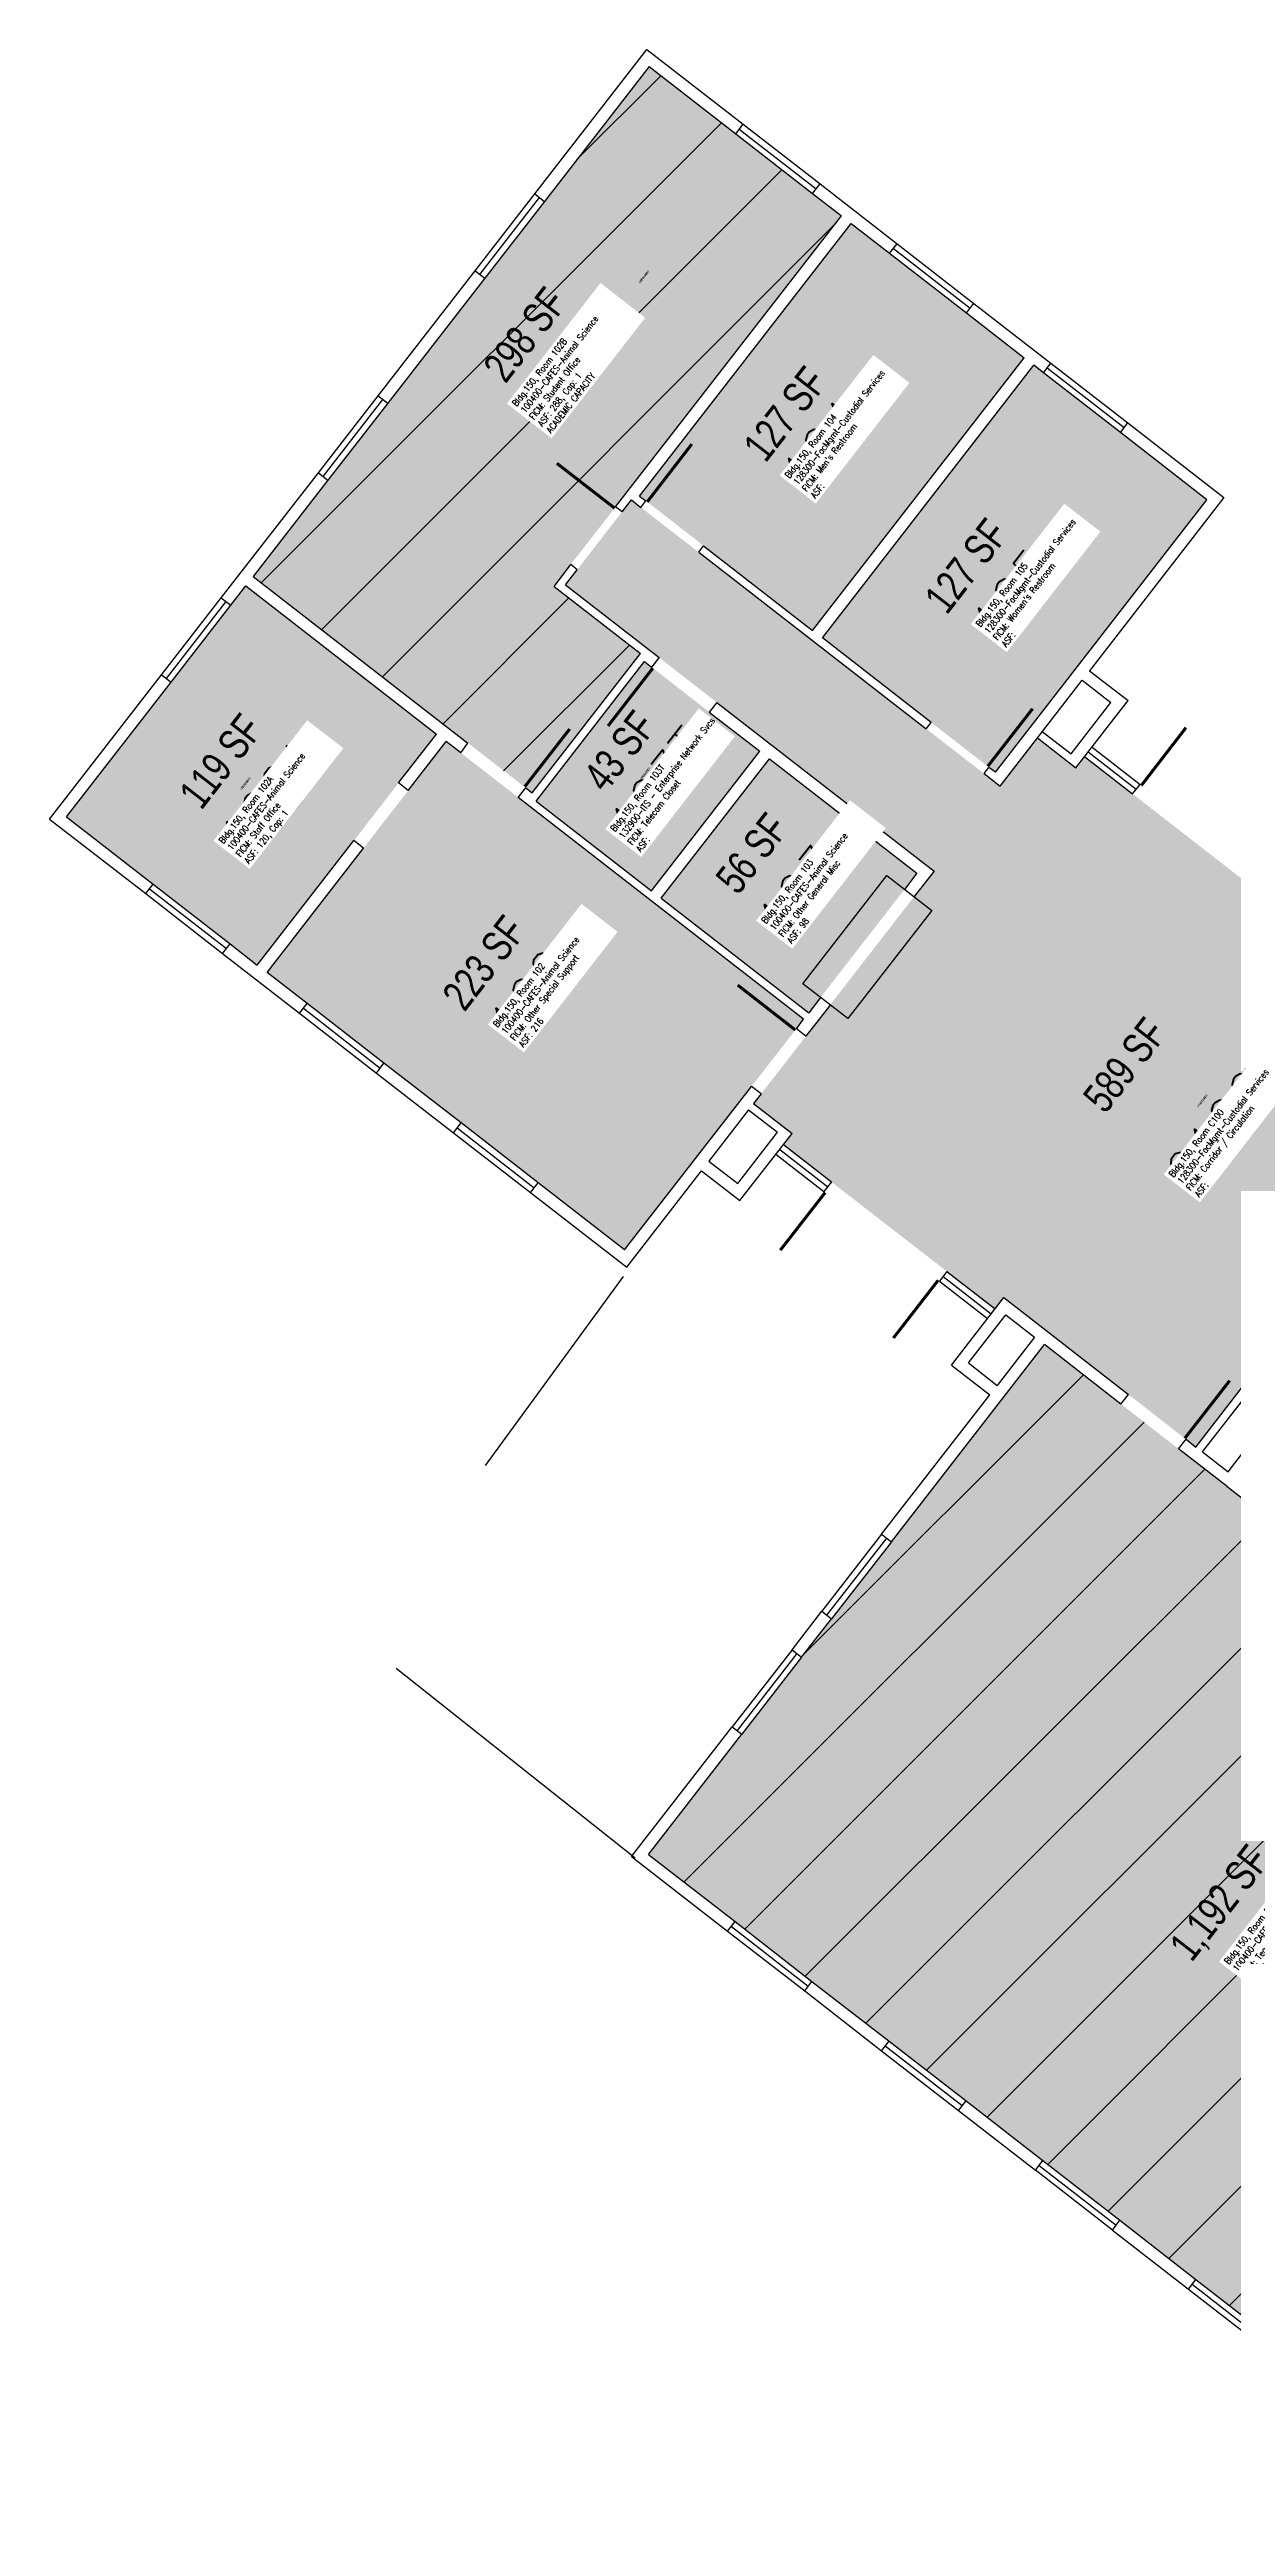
# Model space of a CAD drawing. Header units: inches. Extents: x 69146066 to 69148655, y 27723428 to 27725585.
# Drawn here: x 69146066 to 69146649, y 27724365 to 27725585 of the extents above; entities that cross this region are included whole.
import ezdxf
from ezdxf.enums import TextEntityAlignment as Align

# ---------------------------------------------------------------- set-up
doc = ezdxf.new("R2010")
doc.units = ezdxf.units.IN
doc.header["$LTSCALE"] = 100
doc.header["$MEASUREMENT"] = 0
doc.layers.get('0').update_dxf_attribs({"linetype": 'CONTINUOUS'})
for name, color, linetype in [('A-DOOR', 2, 'CONTINUOUS'), ('A-FLOR', 3, 'CONTINUOUS'), ('A-GLAZ', 1, 'CONTINUOUS'), ('A-IDEN-ICON', 4, 'CONTINUOUS'), ('A-IDEN-RNUM', 7, 'CONTINUOUS'), ('A-IDEN-SNUM', 4, 'CONTINUOUS'), ('A-IDEN-VNUM', 4, 'CONTINUOUS'), ('A-SITE', 3, 'CONTINUOUS'), ('A-WALL', 5, 'CONTINUOUS'), ('AREA-TEXT', 3, 'CONTINUOUS'), ('Rooms-Capacity', 4, 'CONTINUOUS'), ('Rooms-Category-Color', 7, 'CONTINUOUS'), ('Rooms-College-Color', 7, 'CONTINUOUS'), ('Rooms-Department-Color', 7, 'CONTINUOUS'), ('Rooms-Division-Color', 7, 'CONTINUOUS'), ('Rooms-Information', 7, 'CONTINUOUS')]:
    doc.layers.add(name, color=color, linetype=linetype)
doc.styles.add('AREA', font='arial.ttf', dxfattribs={"width": 0.75, "height": 12})
doc.styles.add('ROOMSNUMBER', font='txt', dxfattribs={"height": 1})
doc.styles.add('ROOMVNUMBER', font='simplex.shx', dxfattribs={"width": 0.85})
pattern_1 = [(45, (0, 0), (-26.516504294, 26.516504294), [])]

# ---------------------------------------------------------------- blocks, each defined once
blk = doc.blocks.new('CPMEN')
at = {"color": 0, "linetype": 'ByBlock', "const_width": 0.015}
for points in [[(0.055, 0.01), (0.055, 0.05), (0.015, 0.05)], [(0.0151, 0.0101), (0.055, 0.05)]]:
    blk.add_lwpolyline(points, dxfattribs=at)
blk.add_lwpolyline([(-0.0575, -0.02, 1), (0.0275, -0.02, 1)], format="xyb", close=True, dxfattribs=at)
blk = doc.blocks.new('CPWOMEN')
at = {"color": 0, "linetype": 'ByBlock', "const_width": 0.015}
blk.add_lwpolyline([(-0.0375, 0, 1), (0.0475, 0, 1)], format="xyb", close=True, dxfattribs=at)
for points in [[(0.005, -0.04), (0.005, -0.1)], [(-0.025, -0.07), (0.035, -0.07)]]:
    blk.add_lwpolyline(points, dxfattribs=at)

msp = doc.modelspace()

# ---------------------------------------------------------------- hatches: boundary and pattern name
at = {"layer": 'Rooms-Capacity'}
h = msp.add_hatch(dxfattribs=at)
h.set_pattern_fill('ANSI31', color=256, scale=300, style=0)
h.set_pattern_definition(pattern_1)
h.paths.add_polyline_path([(69146203, 27725373.1), (69146232.5, 27725411), (69146280.3, 27725472.6), (69146309.7, 27725510.5), (69146361.2, 27725576.9), (69146403.9, 27725543.8), (69146441.8, 27725514.3), (69146456, 27725503.3), (69146344.7, 27725359.9), (69146322.6, 27725331.5), (69146314.4, 27725320.8), (69146357, 27725287.7), (69146303.7, 27725219), (69146166.2, 27725325.7)])
h = msp.add_hatch(dxfattribs=at)
h.set_pattern_fill('ANSI31', color=256, scale=300, style=0)
h.set_pattern_definition(pattern_1)
h.paths.add_polyline_path([(69146668.6, 27724457.1), (69146706.6, 27724427.7), (69146744.5, 27724398.2), (69146787.5, 27724364.8), (69146809.6, 27724393.3), (69146853.7, 27724450.1), (69146982.5, 27724616), (69146792.9, 27724763.2), (69146764.5, 27724785.3), (69146730.5, 27724811.6), (69146702.1, 27724833.7), (69146646, 27724877.2), (69146622.1, 27724895.8), (69146593.7, 27724917.9), (69146556, 27724947.2), (69146480.6, 27724850), (69146451.1, 27724812.1), (69146436.4, 27724793.1), (69146407, 27724755.2), (69146361, 27724696), (69146403.6, 27724662.9), (69146441.5, 27724633.4), (69146479.5, 27724604), (69146517.4, 27724574.5), (69146555.3, 27724545.1), (69146593.2, 27724515.7), (69146630.7, 27724486.5)])
at = {"layer": 'Rooms-Category-Color', "true_color": 0xfa9ba3}
for points in [[(69146203, 27725373.1), (69146232.5, 27725411), (69146280.3, 27725472.6), (69146309.7, 27725510.5), (69146361.2, 27725576.9), (69146403.9, 27725543.8), (69146441.8, 27725514.3), (69146456, 27725503.3), (69146344.7, 27725359.9), (69146322.6, 27725331.5), (69146314.4, 27725320.8), (69146357, 27725287.7), (69146303.7, 27725219), (69146166.2, 27725325.7)], [(69146154.8, 27725144.7), (69146116.9, 27725174.1), (69146074.2, 27725207.2), (69146125.7, 27725273.6), (69146155.2, 27725311.5), (69146162.5, 27725321), (69146256.5, 27725248), (69146237.8, 27725223.9), (69146215.8, 27725195.5), (69146168.2, 27725134.2)]]:
    msp.add_hatch(color=241, dxfattribs=at).paths.add_polyline_path(points)
at = {"layer": 'Rooms-Category-Color', "true_color": 0xadadad}
for points in [[(69146479.7, 27725484.9), (69146517.6, 27725455.5), (69146546.1, 27725433.4), (69146441.8, 27725299.1), (69146388.1, 27725340.8), (69146359.7, 27725362.9), (69146356.5, 27725365.3), (69146460.8, 27725499.6)], [(69146593.5, 27725396.6), (69146555.5, 27725426), (69146550.8, 27725429.7), (69146446.6, 27725295.4), (69146500.3, 27725253.7), (69146528.7, 27725231.6), (69146531.9, 27725229.2), (69146636.1, 27725363.5)], [(69146680.1, 27725155.9), (69146656.4, 27725174.3), (69146599.5, 27725218.5), (69146575.8, 27725236.9), (69146571.5, 27725231.3), (69146552.6, 27725246.1), (69146534.2, 27725222.4), (69146526.3, 27725228.5), (69146497.8, 27725250.6), (69146385.7, 27725337.6), (69146357.2, 27725359.7), (69146352.5, 27725363.4), (69146347.9, 27725357.5), (69146325.8, 27725329), (69146320, 27725321.5), (69146366.2, 27725285.7), (69146394.6, 27725263.6), (69146501.7, 27725180.5), (69146491.8, 27725167.9), (69146450.4, 27725114.5), (69146438.5, 27725099.1), (69146416.4, 27725070.7), (69146412.7, 27725066), (69146431.7, 27725051.2), (69146427.4, 27725045.7), (69146451.1, 27725027.3), (69146508, 27724983.2), (69146531.7, 27724964.8), (69146536, 27724970.3), (69146597.4, 27724922.6), (69146625.8, 27724900.5), (69146630.7, 27724896.7), (69146656.5, 27724929.9), (69146672.3, 27724917.6), (69146723.8, 27724984), (69146708, 27724996.2), (69146711.7, 27725001), (69146757.5, 27724965.4), (69146787.9, 27725004.5), (69146809.9, 27725032.9), (69146816.4, 27725041.2), (69146724.8, 27725112.4), (69146735.8, 27725126.6), (69146710.5, 27725146.2), (69146699.5, 27725132), (69146675.8, 27725150.4)], [(69146415.8, 27725239.5), (69146359, 27725283.7), (69146305.6, 27725215), (69146362.5, 27725170.8)]]:
    msp.add_hatch(color=253, dxfattribs=at).paths.add_polyline_path(points)
at = {"layer": 'Rooms-Category-Color', "true_color": 0xe3f498}
for points in [[(69146437.4, 27725107.6), (69146433.8, 27725102.8), (69146411.7, 27725074.4), (69146349.1, 27724993.8), (69146306.5, 27725026.9), (69146268.6, 27725056.4), (69146230.6, 27725085.8), (69146192.7, 27725115.2), (69146173, 27725130.6), (69146220.5, 27725191.8), (69146242.6, 27725220.2), (69146261.3, 27725244.3)], [(69146668.6, 27724457.1), (69146706.6, 27724427.7), (69146744.5, 27724398.2), (69146787.5, 27724364.8), (69146809.6, 27724393.3), (69146853.7, 27724450.1), (69146982.5, 27724616), (69146792.9, 27724763.2), (69146764.5, 27724785.3), (69146730.5, 27724811.6), (69146702.1, 27724833.7), (69146646, 27724877.2), (69146622.1, 27724895.8), (69146593.7, 27724917.9), (69146556, 27724947.2), (69146480.6, 27724850), (69146451.1, 27724812.1), (69146436.4, 27724793.1), (69146407, 27724755.2), (69146361, 27724696), (69146403.6, 27724662.9), (69146441.5, 27724633.4), (69146479.5, 27724604), (69146517.4, 27724574.5), (69146555.3, 27724545.1), (69146593.2, 27724515.7), (69146630.7, 27724486.5)]]:
    msp.add_hatch(color=61, dxfattribs=at).paths.add_polyline_path(points)
at = {"layer": 'Rooms-Category-Color', "true_color": 0xfbafa2}
msp.add_hatch(color=21, dxfattribs=at).paths.add_polyline_path([(69146487.1, 27725171.5), (69146445.7, 27725118.2), (69146439.9, 27725110.7), (69146367.2, 27725167.1), (69146420.6, 27725235.8), (69146493.2, 27725179.4)])
at = {"layer": 'Rooms-College-Color', "true_color": 0xe3c5e1}
for points in [[(69146203, 27725373.1), (69146232.5, 27725411), (69146280.3, 27725472.6), (69146309.7, 27725510.5), (69146361.2, 27725576.9), (69146403.9, 27725543.8), (69146441.8, 27725514.3), (69146456, 27725503.3), (69146344.7, 27725359.9), (69146322.6, 27725331.5), (69146314.4, 27725320.8), (69146357, 27725287.7), (69146303.7, 27725219), (69146166.2, 27725325.7)], [(69146154.8, 27725144.7), (69146116.9, 27725174.1), (69146074.2, 27725207.2), (69146125.7, 27725273.6), (69146155.2, 27725311.5), (69146162.5, 27725321), (69146256.5, 27725248), (69146237.8, 27725223.9), (69146215.8, 27725195.5), (69146168.2, 27725134.2)], [(69146437.4, 27725107.6), (69146433.8, 27725102.8), (69146411.7, 27725074.4), (69146349.1, 27724993.8), (69146306.5, 27725026.9), (69146268.6, 27725056.4), (69146230.6, 27725085.8), (69146192.7, 27725115.2), (69146173, 27725130.6), (69146220.5, 27725191.8), (69146242.6, 27725220.2), (69146261.3, 27725244.3)], [(69146487.1, 27725171.5), (69146445.7, 27725118.2), (69146439.9, 27725110.7), (69146367.2, 27725167.1), (69146420.6, 27725235.8), (69146493.2, 27725179.4)], [(69146668.6, 27724457.1), (69146706.6, 27724427.7), (69146744.5, 27724398.2), (69146787.5, 27724364.8), (69146809.6, 27724393.3), (69146853.7, 27724450.1), (69146982.5, 27724616), (69146792.9, 27724763.2), (69146764.5, 27724785.3), (69146730.5, 27724811.6), (69146702.1, 27724833.7), (69146646, 27724877.2), (69146622.1, 27724895.8), (69146593.7, 27724917.9), (69146556, 27724947.2), (69146480.6, 27724850), (69146451.1, 27724812.1), (69146436.4, 27724793.1), (69146407, 27724755.2), (69146361, 27724696), (69146403.6, 27724662.9), (69146441.5, 27724633.4), (69146479.5, 27724604), (69146517.4, 27724574.5), (69146555.3, 27724545.1), (69146593.2, 27724515.7), (69146630.7, 27724486.5)]]:
    msp.add_hatch(color=254, dxfattribs=at).paths.add_polyline_path(points)
at = {"layer": 'Rooms-College-Color', "true_color": 0xadadad}
for points in [[(69146479.7, 27725484.9), (69146517.6, 27725455.5), (69146546.1, 27725433.4), (69146441.8, 27725299.1), (69146388.1, 27725340.8), (69146359.7, 27725362.9), (69146356.5, 27725365.3), (69146460.8, 27725499.6)], [(69146593.5, 27725396.6), (69146555.5, 27725426), (69146550.8, 27725429.7), (69146446.6, 27725295.4), (69146500.3, 27725253.7), (69146528.7, 27725231.6), (69146531.9, 27725229.2), (69146636.1, 27725363.5)], [(69146680.1, 27725155.9), (69146656.4, 27725174.3), (69146599.5, 27725218.5), (69146575.8, 27725236.9), (69146571.5, 27725231.3), (69146552.6, 27725246.1), (69146534.2, 27725222.4), (69146526.3, 27725228.5), (69146497.8, 27725250.6), (69146385.7, 27725337.6), (69146357.2, 27725359.7), (69146352.5, 27725363.4), (69146347.9, 27725357.5), (69146325.8, 27725329), (69146320, 27725321.5), (69146366.2, 27725285.7), (69146394.6, 27725263.6), (69146501.7, 27725180.5), (69146491.8, 27725167.9), (69146450.4, 27725114.5), (69146438.5, 27725099.1), (69146416.4, 27725070.7), (69146412.7, 27725066), (69146431.7, 27725051.2), (69146427.4, 27725045.7), (69146451.1, 27725027.3), (69146508, 27724983.2), (69146531.7, 27724964.8), (69146536, 27724970.3), (69146597.4, 27724922.6), (69146625.8, 27724900.5), (69146630.7, 27724896.7), (69146656.5, 27724929.9), (69146672.3, 27724917.6), (69146723.8, 27724984), (69146708, 27724996.2), (69146711.7, 27725001), (69146757.5, 27724965.4), (69146787.9, 27725004.5), (69146809.9, 27725032.9), (69146816.4, 27725041.2), (69146724.8, 27725112.4), (69146735.8, 27725126.6), (69146710.5, 27725146.2), (69146699.5, 27725132), (69146675.8, 27725150.4)], [(69146415.8, 27725239.5), (69146359, 27725283.7), (69146305.6, 27725215), (69146362.5, 27725170.8)]]:
    msp.add_hatch(color=253, dxfattribs=at).paths.add_polyline_path(points)
at = {"layer": 'Rooms-Department-Color', "true_color": 0xe3c5e1}
for points in [[(69146203, 27725373.1), (69146232.5, 27725411), (69146280.3, 27725472.6), (69146309.7, 27725510.5), (69146361.2, 27725576.9), (69146403.9, 27725543.8), (69146441.8, 27725514.3), (69146456, 27725503.3), (69146344.7, 27725359.9), (69146322.6, 27725331.5), (69146314.4, 27725320.8), (69146357, 27725287.7), (69146303.7, 27725219), (69146166.2, 27725325.7)], [(69146154.8, 27725144.7), (69146116.9, 27725174.1), (69146074.2, 27725207.2), (69146125.7, 27725273.6), (69146155.2, 27725311.5), (69146162.5, 27725321), (69146256.5, 27725248), (69146237.8, 27725223.9), (69146215.8, 27725195.5), (69146168.2, 27725134.2)], [(69146437.4, 27725107.6), (69146433.8, 27725102.8), (69146411.7, 27725074.4), (69146349.1, 27724993.8), (69146306.5, 27725026.9), (69146268.6, 27725056.4), (69146230.6, 27725085.8), (69146192.7, 27725115.2), (69146173, 27725130.6), (69146220.5, 27725191.8), (69146242.6, 27725220.2), (69146261.3, 27725244.3)], [(69146487.1, 27725171.5), (69146445.7, 27725118.2), (69146439.9, 27725110.7), (69146367.2, 27725167.1), (69146420.6, 27725235.8), (69146493.2, 27725179.4)], [(69146668.6, 27724457.1), (69146706.6, 27724427.7), (69146744.5, 27724398.2), (69146787.5, 27724364.8), (69146809.6, 27724393.3), (69146853.7, 27724450.1), (69146982.5, 27724616), (69146792.9, 27724763.2), (69146764.5, 27724785.3), (69146730.5, 27724811.6), (69146702.1, 27724833.7), (69146646, 27724877.2), (69146622.1, 27724895.8), (69146593.7, 27724917.9), (69146556, 27724947.2), (69146480.6, 27724850), (69146451.1, 27724812.1), (69146436.4, 27724793.1), (69146407, 27724755.2), (69146361, 27724696), (69146403.6, 27724662.9), (69146441.5, 27724633.4), (69146479.5, 27724604), (69146517.4, 27724574.5), (69146555.3, 27724545.1), (69146593.2, 27724515.7), (69146630.7, 27724486.5)]]:
    msp.add_hatch(color=254, dxfattribs=at).paths.add_polyline_path(points)
at = {"layer": 'Rooms-Department-Color', "true_color": 0xacacac}
for points in [[(69146479.7, 27725484.9), (69146517.6, 27725455.5), (69146546.1, 27725433.4), (69146441.8, 27725299.1), (69146388.1, 27725340.8), (69146359.7, 27725362.9), (69146356.5, 27725365.3), (69146460.8, 27725499.6)], [(69146593.5, 27725396.6), (69146555.5, 27725426), (69146550.8, 27725429.7), (69146446.6, 27725295.4), (69146500.3, 27725253.7), (69146528.7, 27725231.6), (69146531.9, 27725229.2), (69146636.1, 27725363.5)], [(69146680.1, 27725155.9), (69146656.4, 27725174.3), (69146599.5, 27725218.5), (69146575.8, 27725236.9), (69146571.5, 27725231.3), (69146552.6, 27725246.1), (69146534.2, 27725222.4), (69146526.3, 27725228.5), (69146497.8, 27725250.6), (69146385.7, 27725337.6), (69146357.2, 27725359.7), (69146352.5, 27725363.4), (69146347.9, 27725357.5), (69146325.8, 27725329), (69146320, 27725321.5), (69146366.2, 27725285.7), (69146394.6, 27725263.6), (69146501.7, 27725180.5), (69146491.8, 27725167.9), (69146450.4, 27725114.5), (69146438.5, 27725099.1), (69146416.4, 27725070.7), (69146412.7, 27725066), (69146431.7, 27725051.2), (69146427.4, 27725045.7), (69146451.1, 27725027.3), (69146508, 27724983.2), (69146531.7, 27724964.8), (69146536, 27724970.3), (69146597.4, 27724922.6), (69146625.8, 27724900.5), (69146630.7, 27724896.7), (69146656.5, 27724929.9), (69146672.3, 27724917.6), (69146723.8, 27724984), (69146708, 27724996.2), (69146711.7, 27725001), (69146757.5, 27724965.4), (69146787.9, 27725004.5), (69146809.9, 27725032.9), (69146816.4, 27725041.2), (69146724.8, 27725112.4), (69146735.8, 27725126.6), (69146710.5, 27725146.2), (69146699.5, 27725132), (69146675.8, 27725150.4)], [(69146415.8, 27725239.5), (69146359, 27725283.7), (69146305.6, 27725215), (69146362.5, 27725170.8)]]:
    msp.add_hatch(color=253, dxfattribs=at).paths.add_polyline_path(points)
at = {"layer": 'Rooms-Division-Color', "true_color": 0xe3c5e1}
for points in [[(69146203, 27725373.1), (69146232.5, 27725411), (69146280.3, 27725472.6), (69146309.7, 27725510.5), (69146361.2, 27725576.9), (69146403.9, 27725543.8), (69146441.8, 27725514.3), (69146456, 27725503.3), (69146344.7, 27725359.9), (69146322.6, 27725331.5), (69146314.4, 27725320.8), (69146357, 27725287.7), (69146303.7, 27725219), (69146166.2, 27725325.7)], [(69146154.8, 27725144.7), (69146116.9, 27725174.1), (69146074.2, 27725207.2), (69146125.7, 27725273.6), (69146155.2, 27725311.5), (69146162.5, 27725321), (69146256.5, 27725248), (69146237.8, 27725223.9), (69146215.8, 27725195.5), (69146168.2, 27725134.2)], [(69146437.4, 27725107.6), (69146433.8, 27725102.8), (69146411.7, 27725074.4), (69146349.1, 27724993.8), (69146306.5, 27725026.9), (69146268.6, 27725056.4), (69146230.6, 27725085.8), (69146192.7, 27725115.2), (69146173, 27725130.6), (69146220.5, 27725191.8), (69146242.6, 27725220.2), (69146261.3, 27725244.3)], [(69146487.1, 27725171.5), (69146445.7, 27725118.2), (69146439.9, 27725110.7), (69146367.2, 27725167.1), (69146420.6, 27725235.8), (69146493.2, 27725179.4)], [(69146668.6, 27724457.1), (69146706.6, 27724427.7), (69146744.5, 27724398.2), (69146787.5, 27724364.8), (69146809.6, 27724393.3), (69146853.7, 27724450.1), (69146982.5, 27724616), (69146792.9, 27724763.2), (69146764.5, 27724785.3), (69146730.5, 27724811.6), (69146702.1, 27724833.7), (69146646, 27724877.2), (69146622.1, 27724895.8), (69146593.7, 27724917.9), (69146556, 27724947.2), (69146480.6, 27724850), (69146451.1, 27724812.1), (69146436.4, 27724793.1), (69146407, 27724755.2), (69146361, 27724696), (69146403.6, 27724662.9), (69146441.5, 27724633.4), (69146479.5, 27724604), (69146517.4, 27724574.5), (69146555.3, 27724545.1), (69146593.2, 27724515.7), (69146630.7, 27724486.5)]]:
    msp.add_hatch(color=254, dxfattribs=at).paths.add_polyline_path(points)
at = {"layer": 'Rooms-Division-Color', "true_color": 0xadadad}
for points in [[(69146479.7, 27725484.9), (69146517.6, 27725455.5), (69146546.1, 27725433.4), (69146441.8, 27725299.1), (69146388.1, 27725340.8), (69146359.7, 27725362.9), (69146356.5, 27725365.3), (69146460.8, 27725499.6)], [(69146593.5, 27725396.6), (69146555.5, 27725426), (69146550.8, 27725429.7), (69146446.6, 27725295.4), (69146500.3, 27725253.7), (69146528.7, 27725231.6), (69146531.9, 27725229.2), (69146636.1, 27725363.5)], [(69146680.1, 27725155.9), (69146656.4, 27725174.3), (69146599.5, 27725218.5), (69146575.8, 27725236.9), (69146571.5, 27725231.3), (69146552.6, 27725246.1), (69146534.2, 27725222.4), (69146526.3, 27725228.5), (69146497.8, 27725250.6), (69146385.7, 27725337.6), (69146357.2, 27725359.7), (69146352.5, 27725363.4), (69146347.9, 27725357.5), (69146325.8, 27725329), (69146320, 27725321.5), (69146366.2, 27725285.7), (69146394.6, 27725263.6), (69146501.7, 27725180.5), (69146491.8, 27725167.9), (69146450.4, 27725114.5), (69146438.5, 27725099.1), (69146416.4, 27725070.7), (69146412.7, 27725066), (69146431.7, 27725051.2), (69146427.4, 27725045.7), (69146451.1, 27725027.3), (69146508, 27724983.2), (69146531.7, 27724964.8), (69146536, 27724970.3), (69146597.4, 27724922.6), (69146625.8, 27724900.5), (69146630.7, 27724896.7), (69146656.5, 27724929.9), (69146672.3, 27724917.6), (69146723.8, 27724984), (69146708, 27724996.2), (69146711.7, 27725001), (69146757.5, 27724965.4), (69146787.9, 27725004.5), (69146809.9, 27725032.9), (69146816.4, 27725041.2), (69146724.8, 27725112.4), (69146735.8, 27725126.6), (69146710.5, 27725146.2), (69146699.5, 27725132), (69146675.8, 27725150.4)], [(69146415.8, 27725239.5), (69146359, 27725283.7), (69146305.6, 27725215), (69146362.5, 27725170.8)]]:
    msp.add_hatch(color=253, dxfattribs=at).paths.add_polyline_path(points)

# ---------------------------------------------------------------- linework, layer by layer
at = {"layer": 'A-DOOR'}
for points in [[(69146360.3, 27725362.4, 1.5, 1.5, 0), (69146382.3, 27725390.9, 0, 0, 0), (69146381.7, 27725391.3, 0, 0, -0.414214), (69146388.1, 27725340.8, 0, 0, -0.414214)], [(69146344.3, 27725359.3, 1.5, 1.5, 0), (69146315.8, 27725381.4, 0, 0, 0), (69146316.3, 27725382, 0, 0, 0.414214), (69146322.6, 27725331.5, 0, 0, 0.414214)], [(69146363.1, 27725280.5, 1.5, 1.5, 0), (69146341, 27725252, 0, 0, 0), (69146340.4, 27725252.5, 0, 0, 0.414214), (69146390.9, 27725258.8, 0, 0, 0.414214)], [(69146528.1, 27725232.1, 1.5, 1.5, 0), (69146550.2, 27725260.5, 0, 0, 0), (69146550.8, 27725260.1, 0, 0, 0.414214), (69146500.3, 27725253.7, 0, 0, 0.414214)], [(69146300, 27725222.1, 1.5, 1.5, 0), (69146322.1, 27725250.5, 0, 0, 0), (69146322.7, 27725250.1, 0, 0, 0.414214), (69146272.2, 27725243.7, 0, 0, 0.414214)], [(69146603.8, 27725222.7, 1.5, 1.5, 0), (69146625.8, 27725251.2, 0, 0, 0), (69146625.3, 27725251.6, 0, 0, -0.414214), (69146631.6, 27725201.1, 0, 0, -0.414214)], [(69146659.5, 27725179.5, 1.5, 1.5, 0), (69146681.5, 27725208, 0, 0, 0), (69146682.1, 27725207.5, 0, 0, 0.414214), (69146631.6, 27725201.1, 0, 0, 0.414214)], [(69146433.3, 27725102.2, 1.5, 1.5, 0), (69146404.9, 27725124.3, 0, 0, 0), (69146405.3, 27725124.9, 0, 0, 0.414214), (69146411.7, 27725074.4, 0, 0, 0.414214)], [(69146448, 27725022.1, 1.5, 1.5, 0), (69146425.9, 27724993.7, 0, 0, 0), (69146425.3, 27724994.1, 0, 0, 0.414214), (69146475.9, 27725000.5, 0, 0, 0.414214)], [(69146503.7, 27724978.9, 1.5, 1.5, 0), (69146481.6, 27724950.4, 0, 0, 0), (69146482.2, 27724950, 0, 0, -0.414214), (69146475.9, 27725000.5, 0, 0, -0.414214)], [(69146625.2, 27724901, 1.5, 1.5, 0), (69146647.3, 27724929.4, 0, 0, 0), (69146647.9, 27724929, 0, 0, 0.414214), (69146597.4, 27724922.6, 0, 0, 0.414214)]]:
    msp.add_lwpolyline(points, format="xyseb", dxfattribs=at)
at = {"layer": 'A-FLOR'}
for p, q in [((69146437, 27725125), (69146478.4, 27725178.3)), ((69146478.4, 27725178.3), (69146500.5, 27725161.1)), ((69146500.5, 27725161.1), (69146459.1, 27725107.8)), ((69146459.1, 27725107.8), (69146437, 27725125))]:
    msp.add_line(p, q, dxfattribs=at)
at = {"layer": 'A-GLAZ'}
for p, q in [((69146405.7, 27725546.1), (69146443.6, 27725516.7)), ((69146407.6, 27725548.5), (69146445.5, 27725519.1)), ((69146403.9, 27725543.8), (69146441.8, 27725514.3)), ((69146275.5, 27725476.3), (69146305, 27725514.2)), ((69146277.9, 27725474.5), (69146307.3, 27725512.4)), ((69146309.7, 27725510.5), (69146280.3, 27725472.6)), ((69146479.7, 27725484.9), (69146517.6, 27725455.5)), ((69146481.6, 27725487.3), (69146519.5, 27725457.8)), ((69146483.4, 27725489.6), (69146521.3, 27725460.2)), ((69146593.5, 27725396.6), (69146555.5, 27725426)), ((69146557.4, 27725428.4), (69146595.3, 27725399)), ((69146559.2, 27725430.8), (69146597.1, 27725401.3)), ((69146198.3, 27725376.8), (69146227.7, 27725414.7)), ((69146200.6, 27725374.9), (69146230.1, 27725412.8)), ((69146232.5, 27725411), (69146203, 27725373.1)), ((69146121, 27725277.2), (69146150.4, 27725315.2)), ((69146123.4, 27725275.4), (69146152.8, 27725313.3)), ((69146125.7, 27725273.6), (69146155.2, 27725311.5)), ((69146579.5, 27725241.6), (69146603.2, 27725223.2)), ((69146575.8, 27725236.9), (69146599.5, 27725218.5)), ((69146577.6, 27725239.2), (69146601.3, 27725220.8)), ((69146113.2, 27725169.4), (69146151.1, 27725139.9)), ((69146115.1, 27725171.7), (69146153, 27725142.3)), ((69146116.9, 27725174.1), (69146154.8, 27725144.7)), ((69146189, 27725110.5), (69146227, 27725081)), ((69146190.9, 27725112.9), (69146228.8, 27725083.4)), ((69146230.6, 27725085.8), (69146192.7, 27725115.2)), ((69146264.9, 27725051.6), (69146302.8, 27725022.2)), ((69146266.7, 27725054), (69146304.6, 27725024.5)), ((69146306.5, 27725026.9), (69146268.6, 27725056.4)), ((69146427.4, 27725045.7), (69146451.1, 27725027.3)), ((69146423.7, 27725041), (69146447.4, 27725022.6)), ((69146425.6, 27725043.3), (69146449.3, 27725024.9)), ((69146504.3, 27724978.4), (69146528, 27724960)), ((69146506.1, 27724980.8), (69146529.8, 27724962.4)), ((69146508, 27724983.2), (69146531.7, 27724964.8)), ((69146475.8, 27724853.7), (69146446.4, 27724815.8)), ((69146478.2, 27724851.8), (69146448.7, 27724813.9)), ((69146480.6, 27724850), (69146451.1, 27724812.1)), ((69146431.7, 27724796.8), (69146402.2, 27724758.9)), ((69146434, 27724795), (69146404.6, 27724757)), ((69146436.4, 27724793.1), (69146407, 27724755.2)), ((69146399.9, 27724658.1), (69146437.9, 27724628.7)), ((69146401.8, 27724660.5), (69146439.7, 27724631)), ((69146403.6, 27724662.9), (69146441.5, 27724633.4)), ((69146475.8, 27724599.2), (69146513.7, 27724569.8)), ((69146477.6, 27724601.6), (69146515.5, 27724572.2)), ((69146479.5, 27724604), (69146517.4, 27724574.5)), ((69146555.3, 27724545.1), (69146593.2, 27724515.7)), ((69146589.5, 27724510.9), (69146551.6, 27724540.4)), ((69146553.4, 27724542.7), (69146591.4, 27724513.3)), ((69146628.9, 27724484.2), (69146666.8, 27724454.7)), ((69146630.7, 27724486.5), (69146668.6, 27724457.1)), ((69146627, 27724481.8), (69146665, 27724452.4))]:
    msp.add_line(p, q, dxfattribs=at)
at = {"layer": 'A-SITE'}
for p, q in [((69146280.6, 27724887.6), (69146348.6, 27724980.8)), ((69146354.3, 27724694.1), (69146236.6, 27724787.6))]:
    msp.add_line(p, q, dxfattribs=at)
at = {"layer": 'A-WALL'}
for p, q in [((69146305, 27725514.2), (69146360.2, 27725585.3)), ((69146360.2, 27725585.3), (69146407.6, 27725548.5)), ((69146361.2, 27725576.9), (69146309.7, 27725510.5)), ((69146361.2, 27725576.9), (69146403.9, 27725543.8)), ((69146403.9, 27725543.8), (69146407.6, 27725548.5)), ((69146305, 27725514.2), (69146309.7, 27725510.5)), ((69146441.8, 27725514.3), (69146445.5, 27725519.1)), ((69146441.8, 27725514.3), (69146456, 27725503.3)), ((69146445.5, 27725519.1), (69146483.4, 27725489.6)), ((69146344.7, 27725359.9), (69146456, 27725503.3)), ((69146356.5, 27725365.3), (69146460.8, 27725499.6)), ((69146460.8, 27725499.6), (69146479.7, 27725484.9)), ((69146479.7, 27725484.9), (69146483.4, 27725489.6)), ((69146227.7, 27725414.7), (69146275.5, 27725476.3)), ((69146280.3, 27725472.6), (69146232.5, 27725411)), ((69146275.5, 27725476.3), (69146280.3, 27725472.6)), ((69146517.6, 27725455.5), (69146521.3, 27725460.2)), ((69146521.3, 27725460.2), (69146559.2, 27725430.8)), ((69146517.6, 27725455.5), (69146546.1, 27725433.4)), ((69146441.8, 27725299.1), (69146546.1, 27725433.4)), ((69146446.6, 27725295.4), (69146550.8, 27725429.7)), ((69146555.5, 27725426), (69146550.8, 27725429.7)), ((69146555.5, 27725426), (69146559.2, 27725430.8)), ((69146227.7, 27725414.7), (69146232.5, 27725411)), ((69146593.5, 27725396.6), (69146597.1, 27725401.3)), ((69146597.1, 27725401.3), (69146644.5, 27725364.5)), ((69146636.1, 27725363.5), (69146593.5, 27725396.6)), ((69146150.4, 27725315.2), (69146198.3, 27725376.8)), ((69146198.3, 27725376.8), (69146203, 27725373.1)), ((69146203, 27725373.1), (69146166.2, 27725325.7)), ((69146347.9, 27725357.5), (69146352.5, 27725363.4)), ((69146352.5, 27725363.4), (69146357.2, 27725359.7)), ((69146356.5, 27725365.3), (69146359.7, 27725362.9)), ((69146357.2, 27725359.7), (69146359.7, 27725362.9)), ((69146531.9, 27725229.2), (69146636.1, 27725363.5)), ((69146644.5, 27725364.5), (69146578.3, 27725279.2)), ((69146347.9, 27725357.5), (69146344.7, 27725359.9)), ((69146385.7, 27725337.6), (69146388.1, 27725340.8)), ((69146388.1, 27725340.8), (69146441.8, 27725299.1)), ((69146314.4, 27725320.8), (69146322.6, 27725331.5)), ((69146320, 27725321.5), (69146325.8, 27725329)), ((69146325.8, 27725329), (69146322.6, 27725331.5)), ((69146385.7, 27725337.6), (69146497.8, 27725250.6)), ((69146150.4, 27725315.2), (69146155.2, 27725311.5)), ((69146155.2, 27725311.5), (69146162.5, 27725321)), ((69146162.5, 27725321), (69146256.5, 27725248)), ((69146166.2, 27725325.7), (69146272, 27725243.5)), ((69146314.4, 27725320.8), (69146357, 27725287.7)), ((69146320, 27725321.5), (69146366.2, 27725285.7)), ((69146500.3, 27725253.7), (69146446.6, 27725295.4)), ((69146065.8, 27725206.1), (69146121, 27725277.2)), ((69146121, 27725277.2), (69146125.7, 27725273.6)), ((69146303.7, 27725219), (69146357, 27725287.7)), ((69146305.6, 27725215), (69146359, 27725283.7)), ((69146359, 27725283.7), (69146362.5, 27725280.9)), ((69146366.2, 27725285.7), (69146362.5, 27725280.9)), ((69146578.3, 27725279.2), (69146597.3, 27725264.5)), ((69146074.2, 27725207.2), (69146125.7, 27725273.6)), ((69146534.2, 27725222.4), (69146574.6, 27725274.5)), ((69146574.6, 27725274.5), (69146588.8, 27725263.5)), ((69146394.6, 27725263.6), (69146390.9, 27725258.8)), ((69146390.9, 27725258.8), (69146415.8, 27725239.5)), ((69146394.6, 27725263.6), (69146501.7, 27725180.5)), ((69146497.8, 27725250.6), (69146500.3, 27725253.7)), ((69146569.2, 27725238.2), (69146588.8, 27725263.5)), ((69146571.5, 27725231.3), (69146597.3, 27725264.5)), ((69146237.8, 27725223.9), (69146256.5, 27725248)), ((69146242.6, 27725220.2), (69146261.3, 27725244.3)), ((69146268.4, 27725238.8), (69146261.3, 27725244.3)), ((69146268.4, 27725238.8), (69146272, 27725243.5)), ((69146552.6, 27725246.1), (69146571.5, 27725231.3)), ((69146555, 27725249.2), (69146569.2, 27725238.2)), ((69146362.5, 27725170.8), (69146415.8, 27725239.5)), ((69146367.2, 27725167.1), (69146420.6, 27725235.8)), ((69146420.6, 27725235.8), (69146493.2, 27725179.4)), ((69146526.3, 27725228.5), (69146528.7, 27725231.6)), ((69146526.3, 27725228.5), (69146534.2, 27725222.4)), ((69146531.9, 27725229.2), (69146528.7, 27725231.6)), ((69146242.6, 27725220.2), (69146237.8, 27725223.9)), ((69146296.8, 27725216.7), (69146300.5, 27725221.5)), ((69146437.4, 27725107.6), (69146296.8, 27725216.7)), ((69146300.5, 27725221.5), (69146303.7, 27725219)), ((69146599.5, 27725218.5), (69146603.2, 27725223.2)), ((69146065.8, 27725206.1), (69146113.2, 27725169.4)), ((69146074.2, 27725207.2), (69146116.9, 27725174.1)), ((69146305.6, 27725215), (69146362.5, 27725170.8)), ((69146168.2, 27725134.2), (69146215.8, 27725195.5)), ((69146173, 27725130.6), (69146220.5, 27725191.8)), ((69146220.5, 27725191.8), (69146215.8, 27725195.5)), ((69146501.7, 27725180.5), (69146491.8, 27725167.9)), ((69146113.2, 27725169.4), (69146116.9, 27725174.1)), ((69146493.2, 27725179.4), (69146487.1, 27725171.5)), ((69146367.2, 27725167.1), (69146439.9, 27725110.7)), ((69146151.1, 27725139.9), (69146154.8, 27725144.7)), ((69146154.8, 27725144.7), (69146168.2, 27725134.2)), ((69146151.1, 27725139.9), (69146189, 27725110.5)), ((69146192.7, 27725115.2), (69146173, 27725130.6)), ((69146189, 27725110.5), (69146192.7, 27725115.2)), ((69146433.8, 27725102.8), (69146437.4, 27725107.6)), ((69146450.4, 27725114.5), (69146438.5, 27725099.1)), ((69146445.7, 27725118.2), (69146439.9, 27725110.7)), ((69146438.5, 27725099.1), (69146433.8, 27725102.8)), ((69146227, 27725081), (69146230.6, 27725085.8)), ((69146268.6, 27725056.4), (69146230.6, 27725085.8)), ((69146227, 27725081), (69146264.9, 27725051.6)), ((69146349.1, 27724993.8), (69146411.7, 27725074.4)), ((69146416.4, 27725070.7), (69146411.7, 27725074.4)), ((69146416.4, 27725070.7), (69146412.7, 27725066)), ((69146410.3, 27725062.8), (69146390.7, 27725037.5)), ((69146410.3, 27725062.8), (69146424.5, 27725051.8)), ((69146412.7, 27725066), (69146431.7, 27725051.2)), ((69146264.9, 27725051.6), (69146268.6, 27725056.4)), ((69146404.9, 27725026.5), (69146424.5, 27725051.8)), ((69146405.9, 27725018.1), (69146431.7, 27725051.2)), ((69146390.7, 27725037.5), (69146404.9, 27725026.5)), ((69146302.8, 27725022.2), (69146306.5, 27725026.9)), ((69146302.8, 27725022.2), (69146350.2, 27724985.4)), ((69146349.1, 27724993.8), (69146306.5, 27725026.9)), ((69146350.2, 27724985.4), (69146387, 27725032.8)), ((69146387, 27725032.8), (69146405.9, 27725018.1)), ((69146451.1, 27725027.3), (69146447.4, 27725022.6)), ((69146508, 27724983.2), (69146504.3, 27724978.4)), ((69146510.2, 27724937.1), (69146536, 27724970.3)), ((69146518.6, 27724938.2), (69146537, 27724961.9)), ((69146536, 27724970.3), (69146597.4, 27724922.6)), ((69146537, 27724961.9), (69146551.2, 27724950.8)), ((69146551.2, 27724950.8), (69146532.8, 27724927.1)), ((69146480.6, 27724850), (69146556, 27724947.2)), ((69146510.2, 27724937.1), (69146529.2, 27724922.4)), ((69146518.6, 27724938.2), (69146532.8, 27724927.1)), ((69146593.7, 27724917.9), (69146556, 27724947.2)), ((69146630.7, 27724896.7), (69146656.5, 27724929.9)), ((69146633.9, 27724894.3), (69146657.2, 27724924.3)), ((69146475.8, 27724853.7), (69146529.2, 27724922.4)), ((69146593.7, 27724917.9), (69146597.4, 27724922.6)), ((69146646.5, 27724884.4), (69146669.8, 27724914.5)), ((69146622.1, 27724895.8), (69146625.8, 27724900.5)), ((69146625.8, 27724900.5), (69146630.7, 27724896.7)), ((69146646, 27724877.2), (69146622.1, 27724895.8)), ((69146633.9, 27724894.3), (69146646.5, 27724884.4)), ((69146646, 27724877.2), (69146764.5, 27724785.3)), ((69146475.8, 27724853.7), (69146480.6, 27724850)), ((69146431.7, 27724796.8), (69146446.4, 27724815.8)), ((69146446.4, 27724815.8), (69146451.1, 27724812.1)), ((69146436.4, 27724793.1), (69146451.1, 27724812.1)), ((69146431.7, 27724796.8), (69146436.4, 27724793.1)), ((69146352.6, 27724694.9), (69146402.2, 27724758.9)), ((69146361, 27724696), (69146407, 27724755.2)), ((69146402.2, 27724758.9), (69146407, 27724755.2)), ((69146352.6, 27724694.9), (69146399.9, 27724658.1)), ((69146361, 27724696), (69146403.6, 27724662.9)), ((69146399.9, 27724658.1), (69146403.6, 27724662.9)), ((69146437.9, 27724628.7), (69146441.5, 27724633.4)), ((69146441.5, 27724633.4), (69146479.5, 27724604)), ((69146437.9, 27724628.7), (69146475.8, 27724599.2)), ((69146475.8, 27724599.2), (69146479.5, 27724604)), ((69146513.7, 27724569.8), (69146517.4, 27724574.5)), ((69146513.7, 27724569.8), (69146551.6, 27724540.4)), ((69146517.4, 27724574.5), (69146555.3, 27724545.1)), ((69146551.6, 27724540.4), (69146555.3, 27724545.1)), ((69146589.5, 27724510.9), (69146593.2, 27724515.7)), ((69146589.5, 27724510.9), (69146627, 27724481.8)), ((69146593.2, 27724515.7), (69146630.7, 27724486.5)), ((69146627, 27724481.8), (69146630.7, 27724486.5))]:
    msp.add_line(p, q, dxfattribs=at)

# ---------------------------------------------------------------- block references
at = {"layer": 'A-IDEN-ICON', "xscale": 359.9999999999999, "yscale": 359.9999999999999, "zscale": 359.9999999999999, "rotation": 322.1766742889534}
for name, p in [('CPMEN', (69146481.4, 27725443.1)), ('CPWOMEN', (69146579.5, 27725372))]:
    msp.add_blockref(name, p, dxfattribs=at)

# ---------------------------------------------------------------- texts
at = {"layer": 'A-IDEN-RNUM', "style": 'ROOMSNUMBER', "width": 0.85}
for s, p in [('0102-B0', (69146358.6, 27725473.2)), ('0104-00', (69146452.2, 27725400.5)), ('0105-00', (69146544.2, 27725329.1)), ('0103-T0', (69146359.2, 27725228.4)), ('0102-A0', (69146162.3, 27725223.6)), ('0103-00', (69146428.7, 27725172.9)), ('0102-00', (69146295, 27725120.6)), ('C100-00', (69146633.8, 27725067.3))]:
    msp.add_text(s, height=1, rotation=52.18, dxfattribs=at).set_placement(p, align=Align.MIDDLE)
at = {"layer": 'A-IDEN-SNUM', "style": 'ROOMSNUMBER', "width": 0.85}
for s, p in [('15000102B0', (69146358.6, 27725473.2)), ('1500010400', (69146452.2, 27725400.5)), ('1500010500', (69146544.2, 27725329.1)), ('15000103T0', (69146359.2, 27725228.4)), ('15000102A0', (69146162.3, 27725223.6)), ('1500010300', (69146428.7, 27725172.9)), ('1500010200', (69146295, 27725120.6)), ('1500C10000', (69146633.8, 27725067.3))]:
    msp.add_text(s, height=1, rotation=52.18, dxfattribs=at).set_placement(p, align=Align.MIDDLE)
at = {"layer": 'A-IDEN-VNUM', "style": 'ROOMVNUMBER', "width": 0.85}
for s, p in [('102B', (69146323.5, 27725428)), ('104', (69146448.5, 27725389.2)), ('105', (69146542.2, 27725315.5)), ('102A', (69146176.2, 27725216)), ('103T', (69146367.7, 27725221.7)), ('103', (69146436.6, 27725169.4)), ('102', (69146304.3, 27725118.3)), ('C100', (69146643.2, 27725052))]:
    msp.add_text(s, height=22.5, rotation=52.18, dxfattribs=at).set_placement(p, align=Align.MIDDLE)
at = {"layer": 'AREA-TEXT', "style": 'AREA', "width": 0.75}
for s, p in [('298 SF', (69146300.1, 27725444.9)), ('127 SF', (69146428.2, 27725405.8)), ('127 SF', (69146517.5, 27725330.9)), ('119 SF', (69146150.2, 27725234.7)), ('43 SF', (69146346.7, 27725239.7)), ('56 SF', (69146411.9, 27725189.3)), ('223 SF', (69146279.9, 27725135.3)), ('589 SF', (69146595.6, 27725085)), ('1,192 SF', (69146642.2, 27724672.2))]:
    msp.add_text(s, height=15, rotation=52.18, dxfattribs=at).set_placement(p, align=Align.MIDDLE_CENTER)

# ---------------------------------------------------------------- next in the draw order: texts
at = {"layer": 'Rooms-Information', "width": 72, "attachment_point": 7, "rotation": 52.18, "style": 'ROOMVNUMBER', "bg_fill": 3, "box_fill_scale": 1.5, "bg_fill_color": 256, "bg_fill_true_color": 13158600, "bg_fill_transparency": 0}
for s, insert, char_height in [('Bldg.150, Room 102B^M^J100400-CAFES-Animal Science^M^JFICM: Student Office^M^JASF: 288, Cap: 1^M^JACADEMIC CAPACITY', (69146312.9, 27725396), 3.2143), ("Bldg.150, Room 104^M^J128300-FacMgmt-Custodial Services^M^JFICM: Men's Restroom^M^JASF: ", (69146443.1, 27725363.9), 3.214), ("Bldg.150, Room 105^M^J128300-FacMgmt-Custodial Services^M^JFICM: Women's Restroom^M^JASF: ", (69146537.2, 27725290.6), 3.214), ('Bldg.150, Room 102A^M^J100400-CAFES-Animal Science^M^JFICM: Staff Office^M^JASF: 120, Cap: 1', (69146165, 27725183.2), 3.214), ('Bldg.150, Room 103T^M^J132900-ITS - Enterprise Network Svcs^M^JFICM: Telecom Closet^M^JASF: ', (69146357.1, 27725189.7), 3.214), ('Bldg.150, Room 103^M^J100400-CAFES-Animal Science^M^JFICM: Other General Misc^M^JASF: 98', (69146431.5, 27725144.5), 3.214), ('Bldg.150, Room 102^M^J100400-CAFES-Animal Science^M^JFICM: Other Special Support^M^JASF: 216', (69146299.3, 27725093.4), 3.214), ('Bldg.150, Room C100^M^J128300-FacMgmt-Custodial Services^M^JFICM: Corridor / Circulation^M^JASF: ', (69146632.3, 27725019.5), 3.214), ('Bldg.150, Room 100^M^J100400-CAFES-Animal Science^M^JFICM: Teaching Lab^M^JASF: 1157, Cap: 24^M^JACADEMIC CAPACITY', (69146663.8, 27724628.3), 3.2143)]:
    msp.add_mtext(s, dxfattribs=dict(at, insert=insert, char_height=char_height))

doc.saveas('drawing.dxf')
